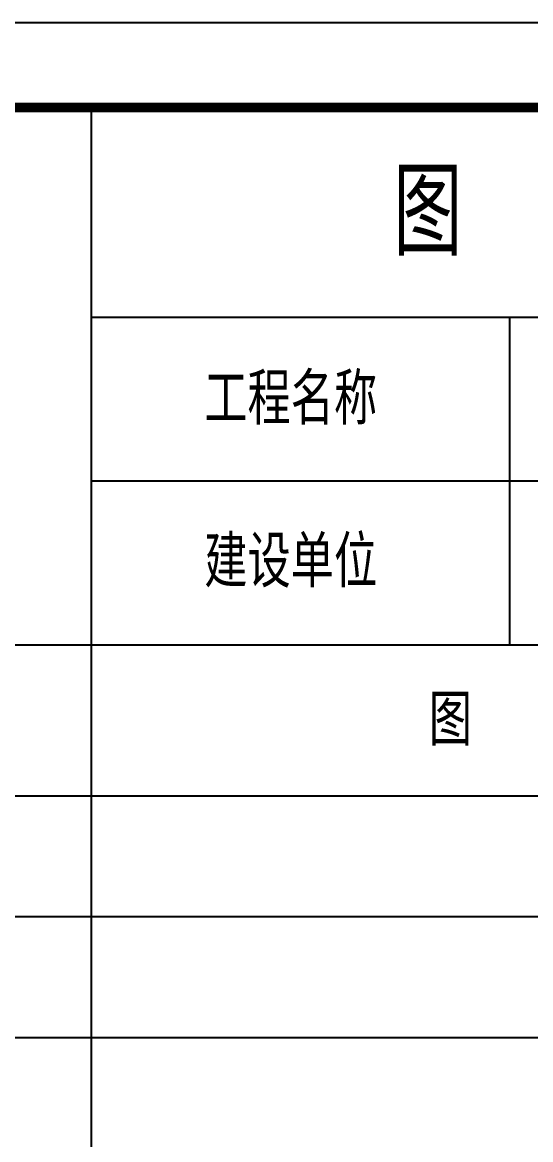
# Model space of a CAD drawing. Extents: x -695846 to 822170, y -413475 to 397179.
# Drawn here: x -530138 to -526771, y 204477 to 211874 of the extents above; entities that cross this region are included whole.
import ezdxf

# ---------------------------------------------------------------- set-up
doc = ezdxf.new("R2010")
doc.units = 0
doc.header["$LTSCALE"] = 1000
doc.header["$MEASUREMENT"] = 0
doc.layers.add('图框', color=2, linetype='Continuous')
doc.styles.add('_HZ129', font='txt.shx', dxfattribs={"width": 0.8, "bigfont": 'hztxt.shx'})
doc.styles.add('ST1', font='', dxfattribs={"width": 0.7})
doc.styles.get('ST1').set_extended_font_data('SimSun')

msp = doc.modelspace()

# ---------------------------------------------------------------- linework, layer by layer
at = {"layer": '图框'}
for p, q in [((-529682.5, 211311.3, -5024), (-529682.5, 184353.2, -5024)), ((-529682.5, 209922.1, -5024), (-521150.5, 209922.1, -5024)), ((-526910.6, 209922.1, -5024), (-526910.6, 207753.3, -5024)), ((-529682.5, 208837.7, -5024), (-515277.6, 208837.7, -5024)), ((-535134.6, 207753.3, -5024), (-515282.5, 207753.3, -5024)), ((-535200.1, 206753.3, -5024), (-515277.6, 206753.3, -5024)), ((-535134.6, 206753.3, -5024), (-515282.5, 206753.3, -5024)), ((-535200.1, 205953.3, -5024), (-515282.5, 205953.3, -5024)), ((-535200.1, 205153.3, -5024), (-515282.5, 205153.3, -5024))]:
    msp.add_line(p, q, dxfattribs=at)
msp.add_lwpolyline([(-535779.7, 211874.3), (-514779.7, 211874.3), (-514779.7, 182174.1), (-535779.7, 182174.1)], close=True, dxfattribs=at)
at = {"layer": '图框', "const_width": 64.4, "elevation": -5024}
msp.add_lwpolyline([(-515282.5, 211311.3), (-535200.1, 211311.3)], dxfattribs=at)

# ---------------------------------------------------------------- texts
at = {"layer": '图框'}
for s, height, style, width, p in [('图', 573.9, '_HZ129', 0.8, (-527681.2, 210329.8, -5024)), ('工程名称', 300, 'ST1', 0.7, (-528933, 209243.5, -5024)), ('建设单位', 300, 'ST1', 0.7, (-528933, 208165.5, -5024)), ('图', 300, 'ST1', 0.7, (-527445.6, 207116.9, -5024))]:
    msp.add_text(s, height=height, dxfattribs=dict(at, style=style, width=width)).set_placement(p)

doc.saveas('drawing.dxf')
